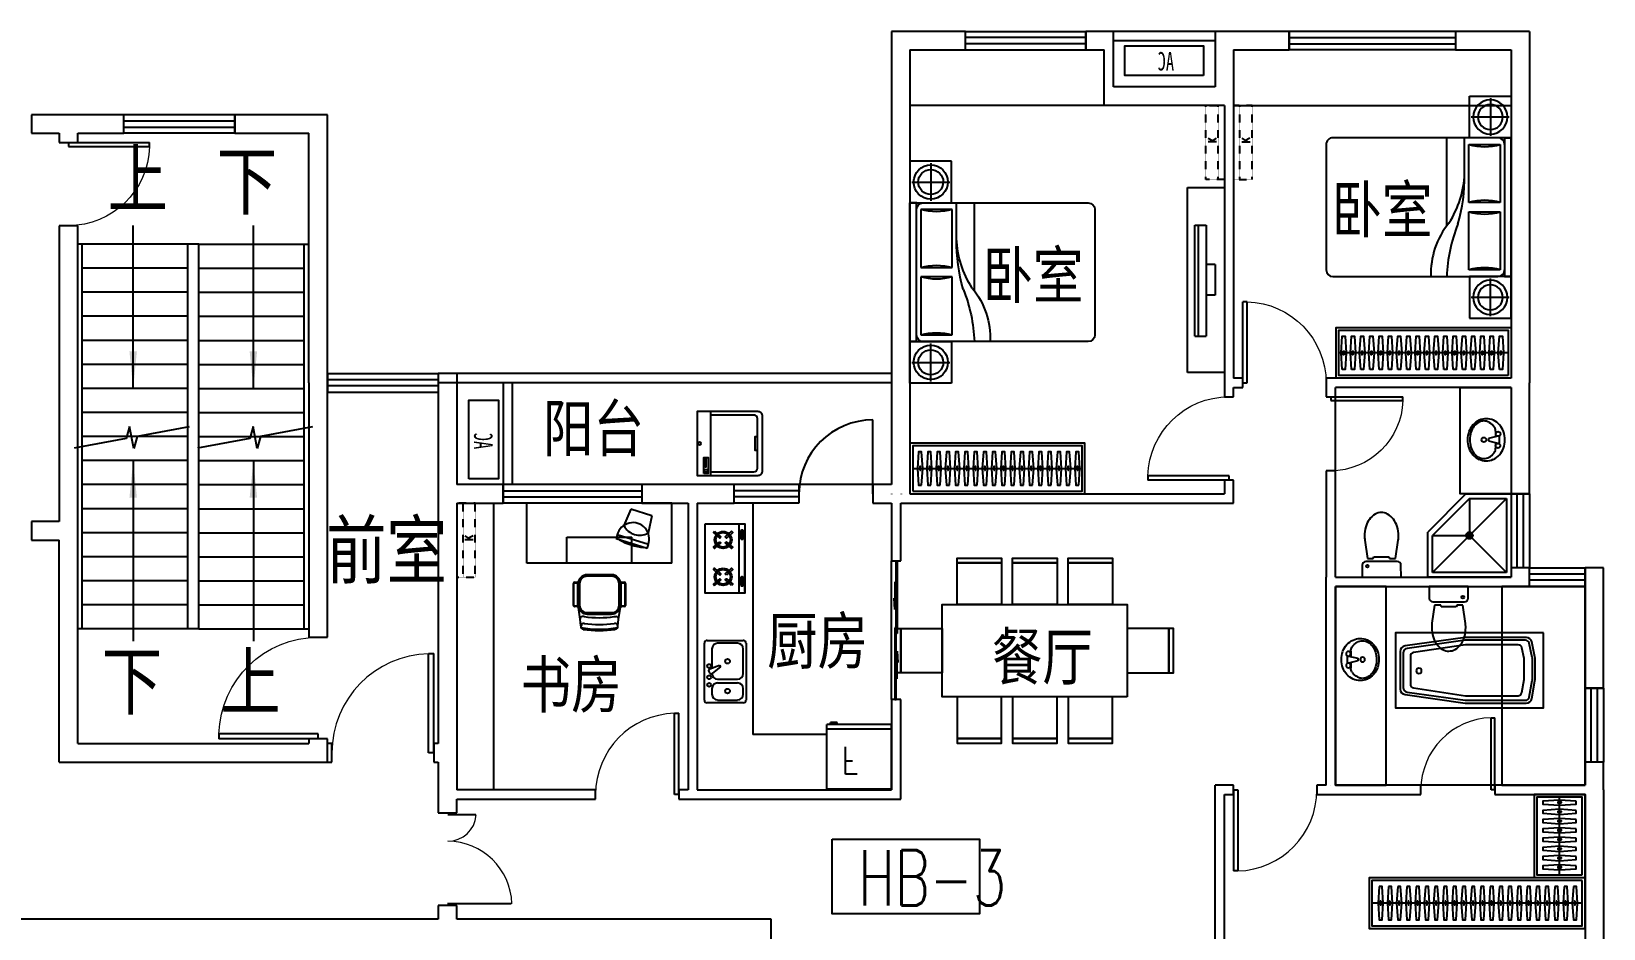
# Model space of a CAD drawing. Extents: x 4765935 to 4799335, y -1163545 to -1143942.
# Drawn here: x 4782335 to 4799335, y -1153642 to -1143942 of the extents above; entities that cross this region are included whole.
import ezdxf

# ---------------------------------------------------------------- set-up
doc = ezdxf.new("R2010")
doc.units = 0
doc.header["$MEASUREMENT"] = 0
doc.linetypes.add('HIDDEN', pattern=[0.375, 0.25, -0.125])
doc.layers.get('0').update_dxf_attribs({"linetype": 'CONTINUOUS'})
for name, color, linetype in [('BALCONY', 153, 'CONTINUOUS'), ('Balcony(阳台)', 11, 'CONTINUOUS'), ('Elec(电器)', 33, 'CONTINUOUS'), ('FURN', 8, 'CONTINUOUS'), ('Furniture(家具)', 8, 'CONTINUOUS'), ('Lvtry(厨卫)', 136, 'CONTINUOUS'), ('SPACE', 7, 'CONTINUOUS'), ('STAIR', 3, 'CONTINUOUS'), ('Text(文字)', 7, 'CONTINUOUS'), ('WALL', 2, 'CONTINUOUS'), ('WINDOW', 4, 'CONTINUOUS')]:
    doc.layers.add(name, color=color, linetype=linetype)
doc.styles.add('-黑体', font='simhei.ttf', dxfattribs={"width": 0.8})
doc.styles.add('_ZBHZ', font='simhei.ttf', dxfattribs={"width": 0.8})
doc.styles.add('DIM_FONT', font='SIMPLEX.shx', dxfattribs={"width": 0.8})
doc.styles.add('HZ', font='txt', dxfattribs={"bigfont": 'hztxt'})

# ---------------------------------------------------------------- blocks, each defined once
blk = doc.blocks.new('*U31')
blk.add_line((-970, -275), (1305, -275))
for points in [[(-1000, 0), (1335, 0), (1335, -550), (-1000, -550)], [(-970, -30), (1305, -30), (1305, -520), (-970, -520)]]:
    blk.add_lwpolyline(points, close=True)
at = {"elevation": 0}
for points in [[(-874, -95), (-862, -275), (-874, -455), (-906, -455), (-918, -275), (-906, -95)], [(-774, -95), (-762, -275), (-774, -455), (-806, -455), (-818, -275), (-806, -95)], [(-674, -95), (-662, -275), (-674, -455), (-706, -455), (-718, -275), (-706, -95)], [(-574, -95), (-562, -275), (-574, -455), (-606, -455), (-618, -275), (-606, -95)], [(-474, -95), (-462, -275), (-474, -455), (-506, -455), (-518, -275), (-506, -95)], [(-374, -95), (-362, -275), (-374, -455), (-406, -455), (-418, -275), (-406, -95)], [(-274, -95), (-262, -275), (-274, -455), (-306, -455), (-318, -275), (-306, -95)], [(-174, -95), (-162, -275), (-174, -455), (-206, -455), (-218, -275), (-206, -95)], [(-74, -95), (-62, -275), (-74, -455), (-106, -455), (-118, -275), (-106, -95)], [(26, -95), (38, -275), (26, -455), (-6, -455), (-18, -275), (-6, -95)], [(126, -95), (138, -275), (126, -455), (94, -455), (82, -275), (94, -95)], [(226, -95), (238, -275), (226, -455), (194, -455), (182, -275), (194, -95)], [(326, -95), (338, -275), (326, -455), (294, -455), (282, -275), (294, -95)], [(426, -95), (438, -275), (426, -455), (394, -455), (382, -275), (394, -95)], [(526, -95), (538, -275), (526, -455), (494, -455), (482, -275), (494, -95)], [(626, -95), (638, -275), (626, -455), (594, -455), (582, -275), (594, -95)], [(726, -95), (738, -275), (726, -455), (694, -455), (682, -275), (694, -95)], [(826, -95), (838, -275), (826, -455), (794, -455), (782, -275), (794, -95)], [(926, -95), (938, -275), (926, -455), (894, -455), (882, -275), (894, -95)], [(1026, -95), (1038, -275), (1026, -455), (994, -455), (982, -275), (994, -95)], [(1126, -95), (1138, -275), (1126, -455), (1094, -455), (1082, -275), (1094, -95)], [(1226, -95), (1238, -275), (1226, -455), (1194, -455), (1182, -275), (1194, -95)]]:
    blk.add_lwpolyline(points, close=True, dxfattribs=at)
at = {"ltscale": 15, "elevation": 0}
for points in [[(-894, -255), (-886, -255), (-886, -295), (-894, -295)], [(-794, -255), (-786, -255), (-786, -295), (-794, -295)], [(-694, -255), (-686, -255), (-686, -295), (-694, -295)], [(-594, -255), (-586, -255), (-586, -295), (-594, -295)], [(-494, -255), (-486, -255), (-486, -295), (-494, -295)], [(-394, -255), (-386, -255), (-386, -295), (-394, -295)], [(-294, -255), (-286, -255), (-286, -295), (-294, -295)], [(-194, -255), (-186, -255), (-186, -295), (-194, -295)], [(-94, -255), (-86, -255), (-86, -295), (-94, -295)], [(6, -255), (14, -255), (14, -295), (6, -295)], [(106, -255), (114, -255), (114, -295), (106, -295)], [(206, -255), (214, -255), (214, -295), (206, -295)], [(306, -255), (314, -255), (314, -295), (306, -295)], [(406, -255), (414, -255), (414, -295), (406, -295)], [(506, -255), (514, -255), (514, -295), (506, -295)], [(606, -255), (614, -255), (614, -295), (606, -295)], [(706, -255), (714, -255), (714, -295), (706, -295)], [(806, -255), (814, -255), (814, -295), (806, -295)], [(906, -255), (914, -255), (914, -295), (906, -295)], [(1006, -255), (1014, -255), (1014, -295), (1006, -295)], [(1106, -255), (1114, -255), (1114, -295), (1106, -295)], [(1206, -255), (1214, -255), (1214, -295), (1206, -295)]]:
    blk.add_lwpolyline(points, close=True, dxfattribs=at)
blk = doc.blocks.new('*U33')
for p, q in [((128, 210), (0, 210)), ((0, 210), (0, -210)), ((400, 181), (202, 152)), ((168, -170), (168, 170)), ((202, 152), (202, 90)), ((202, 90), (220, 82)), ((220, 82), (220, -80)), ((220, -80), (202, -85)), ((202, -85), (202, -152)), ((202, -152), (398, -181)), ((0, -210), (128, -210))]:
    blk.add_line(p, q)
blk.add_circle((118, 154), 14.5)
for centre, radius, start, end in [((128, 170), 40, 360, 90), ((446, -168), 352, 90.2924, 97.7689), ((446, -168), 352, 73.6387, 90.2924), ((470, -85), 266, 54.4566, 73.6387), ((508, -33), 201, 30.1295, 54.4566), ((565, 1), 135, 0.2924, 30.1295), ((565, 1), 135, 330.4554, 0.2924), ((444, 168), 352, 270.2924, 286.9462), ((469, 85), 266, 286.9462, 306.1283), ((507, 33), 201, 306.1283, 330.4554), ((128, -170), 40, 270, 360), ((444, 168), 352, 262.5124, 270.2924)]:
    blk.add_arc(centre, radius, start, end)
blk = doc.blocks.new('浴缸')
blk.add_lwpolyline([(50, 0), (1650, 0), (1650, -810), (50, -810)], close=True)
for points in [[(236, -50), (899, -50), (1548, -142, -0.373608), (1600, -201), (1600, -405), (1600, -609, -0.373608), (1548, -668), (899, -760), (238, -760, -0.362448), (178, -711), (144, -520, -0.045009), (141, -493), (141, -290, -0.050682), (144, -260), (178, -98, -0.356057)], [(897, -80), (1527, -169, -0.373608), (1570, -219), (1570, -405), (1570, -591, -0.373608), (1527, -641), (897, -730), (246, -730, -0.362448), (206, -697), (173, -514, -0.045009), (171, -493), (171, -290, -0.050682), (174, -266), (205, -112, -0.356057), (245, -80)], [(893, -130), (1457, -214, -0.373608), (1491, -253), (1491, -405), (1491, -557, -0.373608), (1457, -596), (893, -680), (327, -680, -0.362448), (287, -647), (261, -504, -0.045009), (260, -493), (260, -290, -0.050682), (262, -278), (285, -162, -0.356057), (324, -130)]]:
    blk.add_lwpolyline(points, format="xyb", close=True)
blk.add_circle((1398, -411), 29)
blk = doc.blocks.new('*U38')
at = {"color": 0, "linetype": 'ByBlock'}
for p, q in [((38, -135), (-39, -135)), ((-13, -249), (-38, -148)), ((38, -148), (13, -249)), ((-32, -173), (-93, -173)), ((13, -249), (-13, -249)), ((92, -173), (31, -173))]:
    blk.add_line(p, q, dxfattribs=at)
at = {"color": 0, "linetype": 'ByBlock', "extrusion": (0, 0, -1)}
for centre, major_axis, start_param, end_param in [((-24, -285), (146, 146), 4.360549, 4.768631), ((-10, -302), (-162, 162), 0.056242, 0.430098), ((0, -328), (-181, 181), 0.430098, 0.782884), ((-64, -148), (-18, 18), 3.924477, 10.207662), ((0, -328), (-181, 181), 0.782885, 1.135671), ((63, -147), (-18, 18), 3.924477, 10.207662), ((10, -302), (-162, 162), 1.135671, 1.509527), ((24, -285), (-146, 146), 1.509527, 1.917609), ((-47, -275), (-128, 128), 5.495273, 5.931345), ((-47, -275), (128, 128), 3.488405, 3.924477), ((-88, -300), (81.8, 81.8), 3.924477, 4.429073), ((-88, -300), (-81.8, 81.8), 4.990678, 5.495273), ((-45, -323), (-116, 116), 5.999869, 6.422569), ((-18, -360), (148, 148), -1.431413, -1.379657), ((-92, -249), (53.9, 53.9), -1.379657, -0.787912), ((0, -300), (-18, 18), 3.924477, 10.207662), ((92, -249), (53.9, 53.9), -0.787912, -0.224872), ((45, -323), (-116, 116), 1.345924, 1.849085), ((88, -300), (-81.8, 81.8), 1.849085, 2.353681), ((88, -300), (81.8, 81.8), 0.782884, 1.28748), ((47, -274), (128, 128), 0.346813, 0.782885), ((47, -274), (-128, 128), 2.353681, 2.789753), ((-25, -264), (-146, 146), 4.65112, 5.059202), ((-45, -277), (-116, 116), 4.567978, 4.990678), ((-10, -247), (-162, 162), 4.277264, 4.65112), ((-18, -240), (148, 148), 2.654889, 2.997182), ((0, -221), (-181, 181), 3.924477, 4.277264), ((0, -182), (191, 191), 2.353681, 2.654889), ((0, -182), (-191, 191), 3.623269, 3.924477), ((0, -221), (-181, 181), 3.571691, 3.924477), ((18, -240), (148, 148), 1.71018, 2.052473), ((9, -247), (-162, 162), 3.197835, 3.57169), ((45, -277), (-116, 116), 2.858276, 3.280976), ((24, -264), (146, 146), 1.218956, 1.627038)]:
    blk.add_ellipse(centre, major_axis=major_axis, ratio=1, start_param=start_param, end_param=end_param, dxfattribs=at)
blk = doc.blocks.new('A$C549F0D6A')
at = {"layer": 'Furniture(家具)', "linetype": 'ByBlock'}
for points in [[(0, 525), (480, 525), (480, 75), (0, 75), (0, 525)], [(480, 75), (480, 25), (0, 25), (0, 75), (480, 75)]]:
    blk.add_lwpolyline(points, dxfattribs=at)
blk = doc.blocks.new('czd')
at = {"layer": 'Furniture(家具)', "linetype": 'ByBlock'}
blk.add_lwpolyline([(254292, -42312), (254292, -40312), (255292, -40312), (255292, -42312)], close=True, dxfattribs=at)
at = {"layer": 'Furniture(家具)', "color": 191}
for p, rotation in [((255032, -39787), 180), ((255817, -40952), 90), ((255817, -41552), 90), ((255817, -42152), 90)]:
    blk.add_blockref('A$C549F0D6A', p, dxfattribs=dict(at, rotation=rotation))
at = {"layer": 'Furniture(家具)', "color": 191, "xscale": -1, "rotation": 270}
for p in [(253767, -40952), (253767, -41552), (253767, -42152)]:
    blk.add_blockref('A$C549F0D6A', p, dxfattribs=at)
at = {"layer": 'Furniture(家具)', "color": 191, "xscale": -1}
blk.add_blockref('A$C549F0D6A', (255032, -42837), dxfattribs=at)
blk = doc.blocks.new('_E15UYS')
for p, q in [((-56, 0), (-56, 700)), ((-32, 635), (-22, 635)), ((0, 15), (0, 638)), ((-33, 544), (-22, 544)), ((-24, 619), (-24, 554)), ((-7, 619), (-24, 619)), ((-24, 554), (-7, 554)), ((-7, 554), (-7, 619)), ((-32, 162), (-22, 162)), ((-33, 71), (-22, 71)), ((-24, 146), (-24, 81)), ((-7, 146), (-24, 146)), ((-24, 81), (-7, 81)), ((-7, 81), (-7, 146))]:
    blk.add_line(p, q)
for points in [[(-400, 700), (0, 700), (0, 0), (-400, 0), (-400, 700)], [(-252, 518), (-241, 505), (-304, 449), (-316, 462), (-252, 518)], [(-185, 518), (-196, 505), (-132, 449), (-121, 462), (-185, 518)], [(-252, 181), (-241, 194), (-304, 250), (-316, 237), (-252, 181)], [(-185, 181), (-196, 194), (-132, 250), (-121, 237), (-185, 181)]]:
    blk.add_lwpolyline(points)
for points in [[(-32, 635, 0.259034), (-36, 634, 0.076276), (-41, 622, 0.036515), (-43, 609, 0.026615), (-44, 590, 0.026615), (-43, 571, 0.036515), (-41, 557, 0.076276), (-36, 546, 0.259034), (-32, 544, 0.078462), (-31, 544, 0.056762)], [(-22, 635, 0.259034), (-25, 634, 0.076276), (-30, 622, 0.036515), (-33, 609, 0.026615), (-34, 590, 0.026615), (-33, 571, 0.036515), (-30, 557, 0.076276), (-25, 546, 0.259034), (-22, 544, 0.259034), (-18, 546, 0.056762), (-14, 554, 0.036515)], [(-13, 619, 0.008736), (-13, 622, 0.076276), (-18, 634, 0.259034), (-22, 635, 0.259034)], [(-32, 162, 0.259034), (-36, 161, 0.076276), (-41, 149, 0.036515), (-43, 136, 0.026615), (-44, 117, 0.026615), (-43, 98, 0.036515), (-41, 84, 0.076276), (-36, 73, 0.259034), (-32, 71, 0.078462), (-31, 71, 0.056762)], [(-22, 162, 0.259034), (-25, 161, 0.076276), (-30, 149, 0.036515), (-33, 136, 0.026615), (-34, 117, 0.026615), (-33, 98, 0.036515), (-30, 84, 0.076276), (-25, 73, 0.259034), (-22, 71, 0.259034), (-18, 73, 0.056762), (-14, 81, 0.036515)], [(-13, 146, 0.008736), (-13, 149, 0.076276), (-18, 161, 0.259034), (-22, 162, 0.259034)]]:
    blk.add_lwpolyline(points, format="xyb")
for points in [[(-304, 624), (-241, 567), (-252, 555), (-316, 611)], [(-132, 624), (-196, 567), (-185, 555), (-121, 611)], [(-304, 75), (-241, 132), (-252, 144), (-316, 88)], [(-132, 75), (-196, 132), (-185, 144), (-121, 88)]]:
    blk.add_lwpolyline(points, close=True)
for centre, radius in [((-218, 536), 86.4), ((-218, 536), 73.5), ((-218, 163), 86.4), ((-218, 163), 73.5)]:
    blk.add_circle(centre, radius)
at = {"width": 0.8, "flags": 9}
for tag in ['XSIZE', 'YSIZE']:
    blk.add_attdef(tag, (0, 0), '', height=0.5, dxfattribs=at)
blk = doc.blocks.new('M_E25ESP')
at = {"color": 0, "linetype": 'ByBlock'}
for p, q in [((0, -307), (0, 307)), ((31, 338), (419, 338)), ((82, 245), (82, 40)), ((358, 307), (143, 307)), ((419, -20), (419, 245)), ((450, 307), (450, -307)), ((48, 2), (57, -12)), ((59, 31), (163, 70)), ((173, 53), (87, -18)), ((163, 70), (173, 53)), ((143, -82), (358, -82)), ((358, -123), (143, -123)), ((419, -338), (31, -338)), ((82, -184), (82, -245)), ((143, -307), (358, -307)), ((419, -245), (419, -184))]:
    blk.add_line(p, q, dxfattribs=at)
for centre, radius in [((51, 61), 20.5), ((251, 112), 25.6), ((51, -61), 20.5), ((51, -143), 20.5), ((251, -210), 25.6)]:
    blk.add_circle(centre, radius, dxfattribs=at)
for centre, radius, start, end in [((31, 307), 30.7, 90, 180), ((143, 245), 61.4, 90, 180), ((358, 245), 61.4, 0, 90), ((419, 307), 30.7, 0, 90), ((66, 12), 20.5, 110.5377, 210), ((74, -2), 20.5, 210, 309.4623), ((143, -20), 61.4, 180, 270), ((143, -184), 61.4, 90, 180), ((358, -20), 61.4, 270, 0), ((358, -184), 61.4, 0, 90), ((31, -307), 30.7, 180, 270), ((143, -245), 61.4, 180, 270), ((358, -245), 61.4, 270, 0), ((419, -307), 30.7, 270, 0)]:
    blk.add_arc(centre, radius, start, end, dxfattribs=at)
at = {"style": 'DIM_FONT', "width": 0.8, "flags": 9}
for tag in ['XSIZE', 'YSIZE']:
    blk.add_attdef(tag, (0, 0), '', height=0.5, dxfattribs=at)
blk = doc.blocks.new('*U40')
blk.add_line((-970, -275), (-132, -275))
for points in [[(-1000, 0), (-102, 0), (-102, -550), (-1000, -550)], [(-970, -30), (-132, -30), (-132, -520), (-970, -520)]]:
    blk.add_lwpolyline(points, close=True)
at = {"elevation": 0}
for points in [[(-874, -95), (-862, -275), (-874, -455), (-906, -455), (-918, -275), (-906, -95)], [(-774, -95), (-762, -275), (-774, -455), (-806, -455), (-818, -275), (-806, -95)], [(-674, -95), (-662, -275), (-674, -455), (-706, -455), (-718, -275), (-706, -95)], [(-574, -95), (-562, -275), (-574, -455), (-606, -455), (-618, -275), (-606, -95)], [(-474, -95), (-462, -275), (-474, -455), (-506, -455), (-518, -275), (-506, -95)], [(-374, -95), (-362, -275), (-374, -455), (-406, -455), (-418, -275), (-406, -95)], [(-274, -95), (-262, -275), (-274, -455), (-306, -455), (-318, -275), (-306, -95)], [(-174, -95), (-162, -275), (-174, -455), (-206, -455), (-218, -275), (-206, -95)]]:
    blk.add_lwpolyline(points, close=True, dxfattribs=at)
at = {"ltscale": 15, "elevation": 0}
for points in [[(-894, -255), (-886, -255), (-886, -295), (-894, -295)], [(-794, -255), (-786, -255), (-786, -295), (-794, -295)], [(-694, -255), (-686, -255), (-686, -295), (-694, -295)], [(-594, -255), (-586, -255), (-586, -295), (-594, -295)], [(-494, -255), (-486, -255), (-486, -295), (-494, -295)], [(-394, -255), (-386, -255), (-386, -295), (-394, -295)], [(-294, -255), (-286, -255), (-286, -295), (-294, -295)], [(-194, -255), (-186, -255), (-186, -295), (-194, -295)]]:
    blk.add_lwpolyline(points, close=True, dxfattribs=at)
blk = doc.blocks.new('A$C0C6E27F8')
at = {"layer": 'FURN'}
for p, q in [((0, 1568), (0, 0)), ((648, 1568), (0, 1568)), ((648, 1568), (648, 0)), ((137, 1350), (66, 1124)), ((137, 1350), (324, 1312)), ((448, 1313), (343, 977)), ((490, 1299), (385, 964)), ((490, 1299), (448, 1313)), ((66, 1124), (241, 1049)), ((369, 433), (369, 1135)), ((648, 1135), (369, 1135)), ((856, 1027), (856, 1053)), ((862, 1027), (862, 1053)), ((869, 1066), (1106, 1066)), ((869, 1060), (1106, 1060)), ((1113, 1053), (1113, 1027)), ((1119, 1053), (1119, 1027)), ((343, 977), (385, 964)), ((774, 915), (774, 652)), ((790, 915), (790, 652)), ((1106, 1019), (869, 1019)), ((1106, 1014), (869, 1014)), ((1106, 1014), (869, 1014)), ((1102, 1014), (873, 1014)), ((1102, 997), (873, 997)), ((1257, 992), (1102, 1014)), ((1184, 652), (1184, 915)), ((1201, 652), (1201, 915)), ((1227, 945), (1226, 964)), ((1327, 983), (1257, 992)), ((1201, 830), (1201, 737)), ((856, 515), (856, 541)), ((862, 515), (862, 541)), ((869, 554), (1106, 554)), ((869, 554), (1106, 554)), ((869, 548), (1106, 548)), ((873, 570), (1102, 570)), ((873, 554), (1102, 554)), ((1256, 574), (1102, 554)), ((1113, 541), (1113, 515)), ((1119, 541), (1119, 515)), ((1227, 620), (1225, 602)), ((1327, 582), (1256, 574)), ((649, 433), (369, 433)), ((1106, 507), (869, 507)), ((1106, 502), (869, 502)), ((648, 0), (0, 0))]:
    blk.add_line(p, q, dxfattribs=at)
for centre, radius, start, end in [((387, 1147), 176, 69.7334, 255.3221), ((153, 1221), 194, 297.1555, 27.8831), ((-143, 1314), 624, 329.7446, 355.3107), ((869, 1053), 13.1, 90, 180), ((869, 1027), 13.1, 180, 270), ((869, 1053), 7.66, 90, 180), ((869, 1027), 7.66, 180, 270), ((1106, 1053), 13.1, 0, 90), ((1106, 1053), 7.66, 0, 90), ((1106, 1027), 7.66, 270, 0), ((1106, 1027), 13.1, 270, 0), ((873, 915), 98.5, 90, 180), ((873, 915), 82.1, 90, 180), ((1102, 915), 98.5, 0, 90), ((1102, 915), 82.1, 0, 90), ((1253, 964), 27.4, 82.6639, 179.9194), ((145, 782), 1094, 351.4477, 8.5523), ((1330, 952), 30.7, 94.3671, 192.7376), ((218, 782), 1094, 351.4477, 8.5523), ((1332, 950), 32.8, 8.5523, 98.5523), ((218, 782), 1144, 350.0128, 9.9872), ((218, 782), 1160, 351.4477, 8.5523), ((873, 652), 98.5, 180, 270), ((873, 652), 82.1, 180, 270), ((869, 541), 13.1, 90, 180), ((869, 515), 13.1, 180, 270), ((869, 541), 7.66, 90, 180), ((869, 515), 7.66, 180, 270), ((1102, 652), 82.1, 270, 0), ((1102, 652), 98.5, 270, 0), ((1106, 541), 13.1, 0, 90), ((1106, 541), 7.66, 0, 90), ((1106, 515), 7.66, 270, 0), ((1106, 515), 13.1, 270, 0), ((1253, 602), 27.4, 179.9194, 276.3911), ((1330, 616), 30.7, 167.2624, 265.6329), ((1332, 615), 32.8, 261.4477, 351.4477)]:
    blk.add_arc(centre, radius, start, end, dxfattribs=at)
blk = doc.blocks.new('空调室外机2')
at = {"ltscale": 0.5}
blk.add_lwpolyline([(0, 0), (850, 0), (850, 320), (0, 320)], close=True, dxfattribs=at)
at = {"ltscale": 0.5, "style": '_ZBHZ', "width": 0.65}
blk.add_text('AC', height=200, dxfattribs=at).set_placement((319, 55))
blk = doc.blocks.new('*U39')
at = {"linetype": 'HIDDEN', "ltscale": 0.3}
blk.add_line((0, -117), (800, -117), dxfattribs=at)
for p, q in [((408, -137), (408, -227)), ((448, -138), (408, -196)), ((445, -226), (420, -178))]:
    blk.add_line(p, q)
blk.add_lwpolyline([(800, -50), (0, -50), (0, -250), (800, -250)], close=True, dxfattribs=at)
blk = doc.blocks.new('*U32')
for p, q in [((-300, 0), (-300, -700)), ((400, 0), (-300, 0)), ((400, 0), (400, -700)), ((30, -162), (-98, -162)), ((-98, -162), (-98, -457)), ((-21, -303), (-98, -303)), ((400, -650), (-300, -650)), ((400, -700), (-300, -700)), ((-258, -700), (-258, -720)), ((-187, -720), (-258, -720)), ((-187, -700), (-187, -720))]:
    blk.add_line(p, q)
blk = doc.blocks.new('fer')
at = {"layer": 'Lvtry(厨卫)'}
blk.add_line((2033058, -791454), (2033741, -791454), dxfattribs=at)
blk.add_lwpolyline([(2033694, -792016), (2033104, -792016, -0.414214), (2033054, -791966), (2033054, -791310), (2033744, -791310), (2033744, -791966, -0.414214)], format="xyb", close=True, dxfattribs=at)
blk.add_lwpolyline([(2033706, -791454), (2033706, -791921, -0.414214), (2033666, -791961), (2033131, -791961, -0.414214), (2033091, -791921), (2033091, -791454)], format="xyb", dxfattribs=at)
for points in [[(2033722, -791381), (2033551, -791381), (2033551, -791429), (2033722, -791429)], [(2033562, -791396), (2033575, -791396), (2033575, -791408), (2033562, -791408)], [(2033587, -791396), (2033601, -791396), (2033601, -791408), (2033587, -791408)], [(2033612, -791396), (2033625, -791396), (2033625, -791408), (2033612, -791408)], [(2033638, -791396), (2033652, -791396), (2033652, -791408), (2033638, -791408)], [(2033680, -791420), (2033708, -791420), (2033708, -791390), (2033680, -791390)]]:
    blk.add_lwpolyline(points, close=True, dxfattribs=at)
blk.add_lwpolyline([(2033328, -791961), (2033328, -791933), (2033399, -791933), (2033470, -791933), (2033470, -791961)], dxfattribs=at)
blk.add_circle((2033399, -791335), 16, dxfattribs=at)
blk = doc.blocks.new('$plan$00002156')
for p, q in [((-450, 450, 0), (450, 450, 0)), ((-450, -450, 0), (-450, 450, 0)), ((-400, 400, 0), (400, 400, 0)), ((-400, 400, 0), (-26.2175, 26.2175, 0)), ((-400, -400, 0), (-400, 400, 0)), ((26.4075, 26.41, 0), (400, 400, 0)), ((400, 400, 0), (400, 0, 0)), ((450, 450, 0), (450, -37.5, 0)), ((0, 0, 0), (-25, 0, 0)), ((0, 0, 0), (0, 25, 0)), ((25, 0, 0), (0, 0, 0)), ((0, -25, 0), (0, 0, 0)), ((0, -400, 0), (400, 0, 0)), ((400, 0, 0), (37.5, 0, 0)), ((-400, -400, 0), (-26.5225, -26.5225, 0)), ((0, -400, 0), (0, -37.5, 0)), ((37.5, -450, 0), (450, -37.5, 0)), ((37.5, -450, 0), (-450, -450, 0)), ((0, -400, 0), (-400, -400, 0))]:
    blk.add_line(p, q)
for radius in [37.5, 25]:
    blk.add_circle((0, 0, 0), radius)
blk = doc.blocks.new('双人床1')
at = {"layer": 'Furniture(家具)', "ltscale": 30}
for p, q in [((810815, -158427), (810365, -158427)), ((810365, -158427), (810365, -158877)), ((810815, -158877), (810815, -158427)), ((810590, -158447), (810590, -158857)), ((810385, -158652), (810796, -158652)), ((810365, -158877), (810365, -160377)), ((810438, -158877), (810365, -158877)), ((810365, -158877), (810815, -158877)), ((810435, -158877), (810435, -160377)), ((810484, -159576), (810484, -158949)), ((810484, -158949), (810821, -158949)), ((812293, -158877), (810508, -158877)), ((810821, -158949), (810821, -159576)), ((812365, -160305), (812365, -158949)), ((811062, -159431), (811062, -160377)), ((810821, -159576), (810484, -159576)), ((810484, -160305), (810484, -159678)), ((810484, -159678), (810821, -159678)), ((810821, -159678), (810821, -160305)), ((810869, -159979), (810869, -160377)), ((810821, -160305), (810484, -160305)), ((810438, -160377), (810365, -160377)), ((810365, -160827), (810365, -160377)), ((810365, -160377), (810815, -160377)), ((810508, -160377), (812293, -160377)), ((810590, -160807), (810590, -160397)), ((810815, -160377), (810815, -160827)), ((810385, -160602), (810796, -160602)), ((810815, -160827), (810365, -160827))]:
    blk.add_line(p, q, dxfattribs=at)
for centre, radius, start, end in [((810590, -158652), 185, 0, 359.7478), ((810590, -158652), 135, 0, 359.6531), ((810508, -158949), 72.3, 90, 180), ((810652, -158371), 602, 253.7398, 286.2602), ((809291, -158796), 1773, 338.5931, 357.384), ((810381, -158913), 852, 320.4539, 2.4327), ((812293, -158949), 72.3, 0, 90), ((812730, -159957), 1861, 163.9608, 180.6772), ((811937, -160033), 1069, 147.2925, 177.771), ((810652, -160154), 602, 73.7398, 106.2602), ((810652, -159100), 602, 253.7398, 286.2602), ((810508, -160305), 72.3, 180, 270), ((810652, -160883), 602, 73.7398, 106.2602), ((812293, -160305), 72.3, 270, 0), ((810590, -160602), 185, 0.2522, 0), ((810590, -160602), 135, 0.3469, 0)]:
    blk.add_arc(centre, radius, start, end, dxfattribs=at)
blk = doc.blocks.new('*U34')
blk.add_line((-970, -275), (861, -275))
for points in [[(-1000, 0), (891, 0), (891, -550), (-1000, -550)], [(-970, -30), (861, -30), (861, -520), (-970, -520)]]:
    blk.add_lwpolyline(points, close=True)
at = {"elevation": 0}
for points in [[(-874, -95), (-862, -275), (-874, -455), (-906, -455), (-918, -275), (-906, -95)], [(-774, -95), (-762, -275), (-774, -455), (-806, -455), (-818, -275), (-806, -95)], [(-674, -95), (-662, -275), (-674, -455), (-706, -455), (-718, -275), (-706, -95)], [(-574, -95), (-562, -275), (-574, -455), (-606, -455), (-618, -275), (-606, -95)], [(-474, -95), (-462, -275), (-474, -455), (-506, -455), (-518, -275), (-506, -95)], [(-374, -95), (-362, -275), (-374, -455), (-406, -455), (-418, -275), (-406, -95)], [(-274, -95), (-262, -275), (-274, -455), (-306, -455), (-318, -275), (-306, -95)], [(-174, -95), (-162, -275), (-174, -455), (-206, -455), (-218, -275), (-206, -95)], [(-74, -95), (-62, -275), (-74, -455), (-106, -455), (-118, -275), (-106, -95)], [(26, -95), (38, -275), (26, -455), (-6, -455), (-18, -275), (-6, -95)], [(126, -95), (138, -275), (126, -455), (94, -455), (82, -275), (94, -95)], [(226, -95), (238, -275), (226, -455), (194, -455), (182, -275), (194, -95)], [(326, -95), (338, -275), (326, -455), (294, -455), (282, -275), (294, -95)], [(426, -95), (438, -275), (426, -455), (394, -455), (382, -275), (394, -95)], [(526, -95), (538, -275), (526, -455), (494, -455), (482, -275), (494, -95)], [(626, -95), (638, -275), (626, -455), (594, -455), (582, -275), (594, -95)], [(726, -95), (738, -275), (726, -455), (694, -455), (682, -275), (694, -95)], [(826, -95), (838, -275), (826, -455), (794, -455), (782, -275), (794, -95)]]:
    blk.add_lwpolyline(points, close=True, dxfattribs=at)
at = {"ltscale": 15, "elevation": 0}
for points in [[(-894, -255), (-886, -255), (-886, -295), (-894, -295)], [(-794, -255), (-786, -255), (-786, -295), (-794, -295)], [(-694, -255), (-686, -255), (-686, -295), (-694, -295)], [(-594, -255), (-586, -255), (-586, -295), (-594, -295)], [(-494, -255), (-486, -255), (-486, -295), (-494, -295)], [(-394, -255), (-386, -255), (-386, -295), (-394, -295)], [(-294, -255), (-286, -255), (-286, -295), (-294, -295)], [(-194, -255), (-186, -255), (-186, -295), (-194, -295)], [(-94, -255), (-86, -255), (-86, -295), (-94, -295)], [(6, -255), (14, -255), (14, -295), (6, -295)], [(106, -255), (114, -255), (114, -295), (106, -295)], [(206, -255), (214, -255), (214, -295), (206, -295)], [(306, -255), (314, -255), (314, -295), (306, -295)], [(406, -255), (414, -255), (414, -295), (406, -295)], [(506, -255), (514, -255), (514, -295), (506, -295)], [(606, -255), (614, -255), (614, -295), (606, -295)], [(706, -255), (714, -255), (714, -295), (706, -295)], [(806, -255), (814, -255), (814, -295), (806, -295)]]:
    blk.add_lwpolyline(points, close=True, dxfattribs=at)
blk = doc.blocks.new('电视2')
at = {"layer": 'Furniture(家具)'}
for p, q in [((0, -400), (0, 0)), ((0, 0), (2000, 0)), ((1590, -116), (390, -116)), ((2000, 0), (2000, -400)), ((2000, -400), (0, -400))]:
    blk.add_line(p, q, dxfattribs=at)
at = {"layer": 'Furniture(家具)', "ltscale": 30}
for p, q in [((390, -82), (390, -202)), ((390, -82), (1590, -82)), ((1590, -82), (1590, -202)), ((1590, -202), (390, -202)), ((835, -300), (835, -202)), ((1165, -300), (835, -300)), ((1165, -300), (1165, -202))]:
    blk.add_line(p, q, dxfattribs=at)
blk = doc.blocks.new('_ARROW')
blk.add_solid([(0, 0), (-1, 0.1), (-1, -0.1)])
blk = doc.blocks.new('111')
at = {"layer": 'STAIR'}
for p, q in [((50, 0), (0, 0)), ((50, -4160), (50, 0)), ((1190, 0), (50, 0)), ((1190, 0), (1310, 0)), ((1310, 0), (2450, 0)), ((2450, 0), (2500, 0)), ((2450, -4160), (2450, 0)), ((1190, -260), (50, -260)), ((1310, -260), (2450, -260)), ((1190, -520), (50, -520)), ((1310, -520), (2450, -520)), ((1190, -780), (50, -780)), ((1310, -780), (2450, -780)), ((1190, -1040), (50, -1040)), ((1310, -1040), (2450, -1040)), ((1190, -1300), (50, -1300)), ((1310, -1300), (2450, -1300)), ((1190, -1560), (50, -1560)), ((1310, -1560), (2450, -1560)), ((1190, -1820), (50, -1820)), ((1310, -1820), (2450, -1820)), ((-40, -1976), (522, -2080)), ((560, -2209), (603, -1973)), ((603, -1973), (640, -2102)), ((1294, -1976), (1857, -2080)), ((1894, -2209), (1938, -1973)), ((1938, -1973), (1975, -2102)), ((1190, -2080), (50, -2080)), ((522, -2080), (560, -2209)), ((640, -2102), (1203, -2206)), ((1310, -2080), (2450, -2080)), ((1857, -2080), (1894, -2209)), ((1975, -2102), (2538, -2206)), ((1190, -2340), (50, -2340)), ((1310, -2340), (2450, -2340)), ((1190, -2600), (50, -2600)), ((1310, -2600), (2450, -2600)), ((1190, -2860), (50, -2860)), ((1310, -2860), (2450, -2860)), ((1190, -3120), (50, -3120)), ((1310, -3120), (2450, -3120)), ((1190, -3380), (50, -3380)), ((1310, -3380), (2450, -3380)), ((1190, -3640), (50, -3640)), ((1310, -3640), (2450, -3640)), ((1190, -3900), (50, -3900)), ((1310, -3900), (2450, -3900)), ((50, -4160), (0, -4160)), ((1190, -4160), (50, -4160)), ((1310, -4160), (2450, -4160)), ((2450, -4160), (2500, -4160))]:
    blk.add_line(p, q, dxfattribs=at)
for points in [[(600, -1560), (600, 203)], [(1900, -1560), (1900, 203)], [(600, -2340), (600, -4294)], [(1900, -2340), (1900, -4294)]]:
    blk.add_lwpolyline(points, dxfattribs=at)
at = {"layer": 'WALL'}
for p, q in [((1190, -4160), (1190, 0)), ((1310, -4160), (1310, 0)), ((1190, -4160), (1310, -4160))]:
    blk.add_line(p, q, dxfattribs=at)
at = {"layer": 'STAIR', "yscale": 400, "zscale": 400}
for p, xscale, rotation in [((600, -1560), 400, 270), ((1900, -1560), -400, 90), ((600, -2340), 400, 90), ((1900, -2340), -400, 270)]:
    blk.add_blockref('_ARROW', p, dxfattribs=dict(at, xscale=xscale, rotation=rotation))
blk = doc.blocks.new('$DorLib2D$00000025')
at = {"const_width": 0.02}
for points in [[(0.481, -0.001), (0.481, 0.691)], [(-0.481, 0.001), (-0.481, 0.308)]]:
    blk.add_lwpolyline(points, dxfattribs=at)
at = {"lineweight": 13}
for centre, radius, start, end in [((0.505, -0.002), 0.699, 91.9397, 179.7238), ((-0.501, 0.003), 0.307, 359.7899, 85.7508)]:
    blk.add_arc(centre, radius, start, end, dxfattribs=at)
blk = doc.blocks.new('$DorLib2D$00000001')
for p, q in [((0.45, 0.975), (0.5, 0.975)), ((0.45, 0), (0.45, 0.975)), ((0.5, 0), (0.5, 0.975)), ((0.5, 0), (0.45, 0))]:
    blk.add_line(p, q)
at = {"lineweight": 13}
blk.add_arc((0.475, 0), 0.975, 91.4693, 180, dxfattribs=at)
blk = doc.blocks.new('$TCHSYS$WIN2D')
for p, q in [((-0.5, 0.5), (0.5, 0.5)), ((-0.5, 0.5), (-0.5, -0.5)), ((0.5, 0.5), (0.5, -0.5)), ((0.5, 0.1667), (-0.5, 0.1667)), ((0.5, -0.1667), (-0.5, -0.1667)), ((-0.5, -0.5), (0.5, -0.5))]:
    blk.add_line(p, q)
blk = doc.blocks.new('$DorLib2D$00000131')
at = {"color": 0, "linetype": 'Continuous'}
for p, q in [((-0.5, 0.125), (-0.5, 0)), ((0.019, 0.125), (-0.5, 0.125)), ((0.019, 0), (0.019, 0.125)), ((0.15, 0.125), (0.232, 0.197)), ((0.35, 0.125), (0.15, 0.125)), ((0.232, 0.197), (0.232, 0.125)), ((-0.5, 0), (0.019, 0)), ((-0.024, 0), (0.5, 0)), ((-0.024, -0.125), (-0.024, 0)), ((0.5, 0), (0.5, -0.125)), ((-0.35, -0.125), (-0.15, -0.125)), ((-0.232, -0.197), (-0.232, -0.125)), ((-0.15, -0.125), (-0.232, -0.197)), ((0.5, -0.125), (-0.024, -0.125))]:
    blk.add_line(p, q, dxfattribs=at)

msp = doc.modelspace()

# ---------------------------------------------------------------- linework, layer by layer
at = {"layer": 'Balcony(阳台)'}
for p, q in [((4795135, -1143942), (4794035, -1143942)), ((4795135, -1144042), (4794035, -1144042)), ((4791635, -1147642), (4786735, -1147642)), ((4791635, -1147742), (4786735, -1147742)), ((4787435, -1147742), (4787435, -1148842)), ((4787535, -1147742), (4787535, -1148842))]:
    msp.add_line(p, q, dxfattribs=at)
at = {"layer": 'Furniture(家具)'}
msp.add_line((4787335, -1152142), (4787335, -1149042), dxfattribs=at)
at = {"layer": 'Lvtry(厨卫)'}
for p in [(4790135, -1149042), (4790935, -1151542)]:
    msp.add_line(p, (4790135, -1151542), dxfattribs=at)
for points in [[(4798335, -1147792), (4798335, -1148942), (4797785, -1148942), (4797785, -1147792)], [(4796435, -1149942), (4796435, -1152092), (4796985, -1152092), (4796985, -1149942)], [(4799135, -1152092), (4799135, -1149942), (4798235, -1149942), (4798235, -1152092)]]:
    msp.add_lwpolyline(points, close=True, dxfattribs=at)
at = {"layer": 'Text(文字)', "elevation": 0}
msp.add_lwpolyline([(4790994, -1152677), (4792588, -1152677), (4792588, -1153483), (4790994, -1153483)], close=True, dxfattribs=at)
at = {"layer": 'WALL'}
for p, q in [((4791635, -1143942), (4791635, -1148842)), ((4792435, -1143942), (4791635, -1143942)), ((4792435, -1144142), (4792435, -1143942)), ((4794035, -1143942), (4793735, -1143942)), ((4793735, -1143942), (4793735, -1144142)), ((4794035, -1144542), (4794035, -1143942)), ((4795935, -1143942), (4795135, -1143942)), ((4795135, -1143942), (4795135, -1144542)), ((4795935, -1144142), (4795935, -1143942)), ((4798535, -1143942), (4797735, -1143942)), ((4797735, -1143942), (4797735, -1144142)), ((4798535, -1143942), (4798535, -1147742)), ((4791835, -1144142), (4791835, -1148942)), ((4791835, -1144142), (4792435, -1144142)), ((4793735, -1144142), (4793935, -1144142)), ((4793935, -1144742), (4793935, -1144142)), ((4795335, -1144142), (4795935, -1144142)), ((4795335, -1144142), (4795335, -1144642)), ((4797735, -1144142), (4798335, -1144142)), ((4798335, -1144142), (4798335, -1147692)), ((4795135, -1144542), (4794035, -1144542)), ((4795235, -1144742), (4793935, -1144742)), ((4795235, -1144742), (4795235, -1147742)), ((4795335, -1144642), (4795335, -1147692)), ((4782735, -1144842), (4782335, -1144842)), ((4782335, -1144842), (4782335, -1145042)), ((4783335, -1144842), (4782735, -1144842)), ((4783335, -1145042), (4783335, -1144842)), ((4785535, -1144842), (4784535, -1144842)), ((4784535, -1144842), (4784535, -1145042)), ((4785535, -1147742), (4785535, -1144842)), ((4782335, -1145042), (4782635, -1145042)), ((4782635, -1145042), (4782635, -1145142)), ((4782835, -1145042), (4783335, -1145042)), ((4782835, -1145142), (4782835, -1145042)), ((4784535, -1145042), (4785335, -1145042)), ((4785335, -1147742), (4785335, -1145042)), ((4782635, -1145142), (4782835, -1145142)), ((4782835, -1146042), (4782635, -1146042)), ((4782635, -1146042), (4782635, -1149242)), ((4782835, -1149342), (4782835, -1146042)), ((4785535, -1147842), (4785535, -1147642)), ((4786935, -1147642), (4786735, -1147642)), ((4786735, -1147642), (4786735, -1147842)), ((4786935, -1147642), (4786935, -1148842)), ((4785335, -1147742), (4785335, -1150492)), ((4785535, -1150492), (4785535, -1147742)), ((4795235, -1147742), (4795235, -1147892)), ((4795435, -1147692), (4795335, -1147692)), ((4795335, -1147792), (4795435, -1147792)), ((4795335, -1147892), (4795335, -1147792)), ((4795435, -1147792), (4795435, -1147692)), ((4796385, -1147692), (4796335, -1147692)), ((4796335, -1147692), (4796335, -1147792)), ((4796335, -1147792), (4796335, -1147892)), ((4798335, -1147692), (4796385, -1147692)), ((4796435, -1147892), (4796435, -1147792)), ((4798335, -1147792), (4796435, -1147792)), ((4798335, -1147792), (4798335, -1148942)), ((4798535, -1148942), (4798535, -1147742)), ((4786735, -1147842), (4786735, -1148942)), ((4786735, -1147842), (4786735, -1147842)), ((4795235, -1147892), (4795335, -1147892)), ((4796335, -1147892), (4796435, -1147892)), ((4787435, -1148842), (4786935, -1148842)), ((4787435, -1149042), (4787435, -1148842)), ((4789535, -1148842), (4788935, -1148842)), ((4788935, -1148842), (4788935, -1149042)), ((4789935, -1148842), (4789535, -1148842)), ((4789935, -1149042), (4789935, -1148842)), ((4791635, -1148842), (4791435, -1148842)), ((4791435, -1148842), (4791435, -1149042)), ((4795335, -1148792), (4795235, -1148792)), ((4795235, -1148792), (4795235, -1148942)), ((4795335, -1149042), (4795335, -1148792)), ((4796435, -1148692), (4796335, -1148692)), ((4796335, -1148692), (4796335, -1149842)), ((4796435, -1149842), (4796435, -1148692)), ((4786735, -1148942), (4786735, -1151642)), ((4791639, -1148946), (4791639, -1148942)), ((4791739, -1148942), (4791739, -1148946)), ((4791835, -1148942), (4795235, -1148942)), ((4798335, -1148942), (4798535, -1148942)), ((4786935, -1149042), (4787435, -1149042)), ((4786935, -1149042), (4786935, -1151742)), ((4788935, -1149042), (4789435, -1149042)), ((4789435, -1149042), (4789435, -1152142)), ((4789535, -1149042), (4789535, -1152142)), ((4789535, -1149042), (4789935, -1149042)), ((4791435, -1149042), (4791635, -1149042)), ((4791635, -1149042), (4791635, -1149667)), ((4791735, -1149042), (4795335, -1149042)), ((4791735, -1149667), (4791735, -1149042)), ((4782635, -1149242), (4782335, -1149242)), ((4782335, -1149242), (4782335, -1149442)), ((4782835, -1151642), (4782835, -1149342)), ((4782335, -1149442), (4782635, -1149442)), ((4782635, -1151842), (4782635, -1149442)), ((4791635, -1149667), (4791735, -1149667)), ((4796335, -1152092), (4796335, -1149842)), ((4796435, -1149842), (4798335, -1149842)), ((4798535, -1149742), (4798335, -1149742)), ((4798335, -1149742), (4798335, -1149842)), ((4798535, -1149942), (4798535, -1149742)), ((4799335, -1149742), (4799135, -1149742)), ((4799135, -1149742), (4799135, -1149942)), ((4799335, -1151042), (4799335, -1149742)), ((4796435, -1149942), (4798435, -1149942)), ((4796435, -1152092), (4796435, -1149942)), ((4798435, -1149942), (4798535, -1149942)), ((4799135, -1149942), (4799135, -1151042)), ((4785335, -1150492), (4785535, -1150492)), ((4799135, -1151042), (4799335, -1151042)), ((4791735, -1151167), (4791635, -1151167)), ((4791635, -1151167), (4791635, -1152142)), ((4791735, -1152242), (4791735, -1151167)), ((4782835, -1151642), (4785335, -1151642)), ((4785535, -1151592), (4785335, -1151592)), ((4785335, -1151592), (4785335, -1151642)), ((4785535, -1151842), (4785535, -1151592)), ((4785585, -1151642), (4785535, -1151642)), ((4785585, -1151842), (4785585, -1151642)), ((4786735, -1151642), (4786685, -1151642)), ((4786685, -1151642), (4786685, -1151842)), ((4786935, -1151742), (4786935, -1152142)), ((4782635, -1151842), (4785535, -1151842)), ((4785535, -1151842), (4785585, -1151842)), ((4786685, -1151842), (4786735, -1151842)), ((4786735, -1151842), (4786735, -1152142)), ((4799335, -1151842), (4799135, -1151842)), ((4799135, -1151842), (4799135, -1152092)), ((4799335, -1152142), (4799335, -1151842)), ((4796387, -1152090), (4796385, -1152090)), ((4786735, -1152142), (4786735, -1152392)), ((4788435, -1152142), (4786935, -1152142)), ((4786935, -1152392), (4786935, -1152242)), ((4786935, -1152242), (4788435, -1152242)), ((4788435, -1152242), (4788435, -1152142)), ((4789435, -1152142), (4789335, -1152142)), ((4789335, -1152142), (4789335, -1152242)), ((4789335, -1152242), (4789535, -1152242)), ((4789535, -1152142), (4791635, -1152142)), ((4789535, -1152242), (4791735, -1152242)), ((4795135, -1157942), (4795135, -1152092)), ((4795335, -1152092), (4795135, -1152092)), ((4795235, -1157942), (4795235, -1152192)), ((4795235, -1152192), (4795335, -1152192)), ((4795335, -1152192), (4795335, -1152092)), ((4796335, -1152092), (4796235, -1152092)), ((4796235, -1152092), (4796235, -1152192)), ((4796235, -1152192), (4796335, -1152192)), ((4796335, -1152192), (4797360, -1152192)), ((4796335, -1152192), (4796335, -1152192)), ((4797360, -1152092), (4796435, -1152092)), ((4797360, -1152192), (4797360, -1152092)), ((4799135, -1152092), (4798160, -1152092)), ((4798160, -1152092), (4798160, -1152192)), ((4798160, -1152192), (4799135, -1152192)), ((4799135, -1152192), (4799135, -1158542)), ((4799335, -1152142), (4799335, -1158642)), ((4786735, -1152392), (4786935, -1152392)), ((4786935, -1153392), (4786735, -1153392)), ((4786735, -1153392), (4786735, -1153542)), ((4786935, -1153542), (4786935, -1153392)), ((4785135, -1153542), (4780785, -1153542)), ((4786735, -1153542), (4785135, -1153542)), ((4788735, -1153542), (4786935, -1153542)), ((4790335, -1153542), (4788735, -1153542)), ((4790335, -1157942), (4790335, -1153542))]:
    msp.add_line(p, q, dxfattribs=at)
at = {"layer": 'WINDOW'}
for p, q in [((4794485, -1144742), (4791835, -1144742)), ((4795335, -1144742), (4798335, -1144742)), ((4796435, -1148692), (4796435, -1147892)), ((4791435, -1148942), (4791435, -1148142)), ((4790635, -1148842), (4789935, -1148842)), ((4791435, -1148842), (4789935, -1148842)), ((4790635, -1148842), (4790635, -1149042)), ((4790635, -1148909), (4789935, -1148909)), ((4790635, -1148975), (4789935, -1148975)), ((4790635, -1149042), (4789935, -1149042)), ((4791635, -1151167), (4791635, -1149667)), ((4791635, -1152135), (4791635, -1151535)), ((4798160, -1152092), (4797360, -1152092))]:
    msp.add_line(p, q, dxfattribs=at)
msp.add_arc((4791435, -1148942), 800, 90, 180, dxfattribs=at)

# ---------------------------------------------------------------- block references
at = {"layer": 'BALCONY', "xscale": -1}
msp.add_blockref('111', (4785335, -1146242), dxfattribs=at)
at = {"layer": 'Elec(电器)', "xscale": -1}
msp.add_blockref('空调室外机2', (4795010, -1144419), dxfattribs=at)
at = {"layer": 'Elec(电器)', "xscale": -1, "rotation": 270}
for name, p in [('*U39', (4795285, -1145542)), ('空调室外机2', (4787066, -1148778))]:
    msp.add_blockref(name, p, dxfattribs=at)
at = {"layer": 'Elec(电器)', "rotation": 90}
for p in [(4795285, -1145542), (4786885, -1149842)]:
    msp.add_blockref('*U39', p, dxfattribs=at)
at = {"layer": 'Furniture(家具)', "linetype": 'ByBlock', "rotation": 180}
msp.add_blockref('双人床1', (5608701, -1305469), dxfattribs=at)
at = {"layer": 'Furniture(家具)', "linetype": 'ByBlock', "xscale": -1, "rotation": 180}
msp.add_blockref('双人床1', (3981470, -1306172), dxfattribs=at)
at = {"layer": 'Furniture(家具)'}
for name, p, rotation in [('电视2', (4794835, -1147628), 90), ('*U34', (4797335, -1147692), 180.0001641379835), ('A$C0C6E27F8', (4787693, -1149042), 270), ('czd', (4751873, -1405429), 90)]:
    msp.add_blockref(name, p, dxfattribs=dict(at, rotation=rotation))
at = {"layer": 'Furniture(家具)', "xscale": -1}
for name, p, rotation in [('*U34', (4792835, -1148942), 179.9998358620165), ('*U40', (4799135, -1152090), 269.9998358620165), ('*U31', (4798135, -1153092), 359.9998358620165)]:
    msp.add_blockref(name, p, dxfattribs=dict(at, rotation=rotation))
at = {"layer": 'Lvtry(厨卫)', "xscale": -1}
for name, p, rotation in [('fer', (3998225, 885002), 90), ('浴缸', (4798737, -1150444), 359.9998512032617), ('*U32', (4791235, -1152135), 180)]:
    msp.add_blockref(name, p, dxfattribs=dict(at, rotation=rotation))
at = {"layer": 'Lvtry(厨卫)', "extrusion": (0, 0, -1), "zscale": -0.9999999999999998, "rotation": 90.00186256057049}
msp.add_blockref('*U38', (-4798341, -1148357), dxfattribs=at)
at = {"layer": 'Lvtry(厨卫)', "rotation": 180}
msp.add_blockref('$plan$00002156', (4797885, -1149392, 0), dxfattribs=at)
at = {"layer": 'Lvtry(厨卫)', "extrusion": (0, 0, -1), "xscale": -1, "zscale": -1}
for name, p, rotation in [('*U33', (-4796935, -1149842), 269.8961741842434), ('*U33', (-4797660, -1149942), 89.89617418424339), ('*U38', (-4796429, -1150733), 269.9981374394296)]:
    msp.add_blockref(name, p, dxfattribs=dict(at, rotation=rotation))
at = {"layer": 'Lvtry(厨卫)', "xscale": 1.071428567171095, "yscale": 1.071428570896387, "zscale": 1.07142857142857}
msp.add_blockref('_E15UYS', (4790048, -1150014), dxfattribs=at)
at = {"layer": 'Lvtry(厨卫)'}
msp.add_blockref('M_E25ESP', (4789612, -1150864), dxfattribs=at)
at = {"layer": 'WINDOW'}
for name, p, xscale, yscale, zscale, rotation in [('$TCHSYS$WIN2D', (4793085, -1144042), -1300, 200, -1300, 179.9999999999878), ('$TCHSYS$WIN2D', (4796835, -1144042), 1800, -200, 1800, 180.000000001976), ('$TCHSYS$WIN2D', (4783935, -1144942), 1200, 200, 1200, 180.000000000005), ('$DorLib2D$00000001', (4782735, -1145592), 900, -900, 900, 90), ('$DorLib2D$00000001', (4795885, -1147742), 900, -900, 900, 179.9999999965199), ('$TCHSYS$WIN2D', (4786135, -1147742), 1200, 200, 1200, 359.9999999998857), ('$DorLib2D$00000001', (4795285, -1148342), 900, -900, 900, 269.9999999999556), ('$DorLib2D$00000001', (4796385, -1148292), 800, -800, 800, 89.99999999857704), ('$TCHSYS$WIN2D', (4788185, -1148942), 1500, -200, 1500, 180), ('$TCHSYS$WIN2D', (4798435, -1149342), 800, 200, 800, 270.0000000002033), ('$DorLib2D$00000131', (4791685, -1150417), 1500, 100, 1500, 89.99999999994996), ('$TCHSYS$WIN2D', (4798835, -1149842), 600, -200, 600, 359.9999999999667), ('$DorLib2D$00000001', (4785435, -1151042), -1100, 1100, -1100, 90), ('$TCHSYS$WIN2D', (4799235, -1151442), 800, 200, 800, 269.999999999768), ('$DorLib2D$00000001', (4788885, -1152192), -900, -900, -900, 180), ('$DorLib2D$00000001', (4797760, -1152142), -800, -800, -800, 179.9999999999766), ('$DorLib2D$00000001', (4795785, -1152142), -900, -900, -900, 3.8048608e-09), ('$DorLib2D$00000025', (4786835, -1152892), -1000, -1000, -1000, 90.00000000007114)]:
    msp.add_blockref(name, p, dxfattribs=dict(at, xscale=xscale, yscale=yscale, zscale=zscale, rotation=rotation))
at = {"layer": 'WINDOW', "xscale": 1100, "yscale": 1100, "zscale": 1100}
msp.add_blockref('$DorLib2D$00000001', (4786135, -1151742), dxfattribs=at)

# ---------------------------------------------------------------- texts
at = {"layer": 'SPACE', "style": '-黑体', "width": 0.8}
for s, p in [('上', (4783157, -1145834)), ('下', (4784339, -1145858)), (' 前室', (4785194, -1149849)), ('下', (4783094, -1151263)), ('上', (4784375, -1151271))]:
    msp.add_text(s, height=600, dxfattribs=at).set_placement(p)
at = {"layer": 'Text(文字)'}
for s, height, style, width, p in [('卧室', 500, '-黑体', 0.8, (4796393, -1146118)), ('卧室', 500, '-黑体', 0.8, (4792619, -1146826)), ('阳台', 500, '-黑体', 0.8, (4787868, -1148483)), ('厨房', 500, '-黑体', 0.8, (4790291, -1150780)), ('餐厅', 500, '-黑体', 0.8, (4792721, -1150952)), ('书房', 500, '-黑体', 0.8, (4787626, -1151254)), ('HB-3', 600, 'HZ', 0.7, (4791274, -1153394, 0))]:
    msp.add_text(s, height=height, dxfattribs=dict(at, style=style, width=width)).set_placement(p)

doc.saveas('drawing.dxf')
